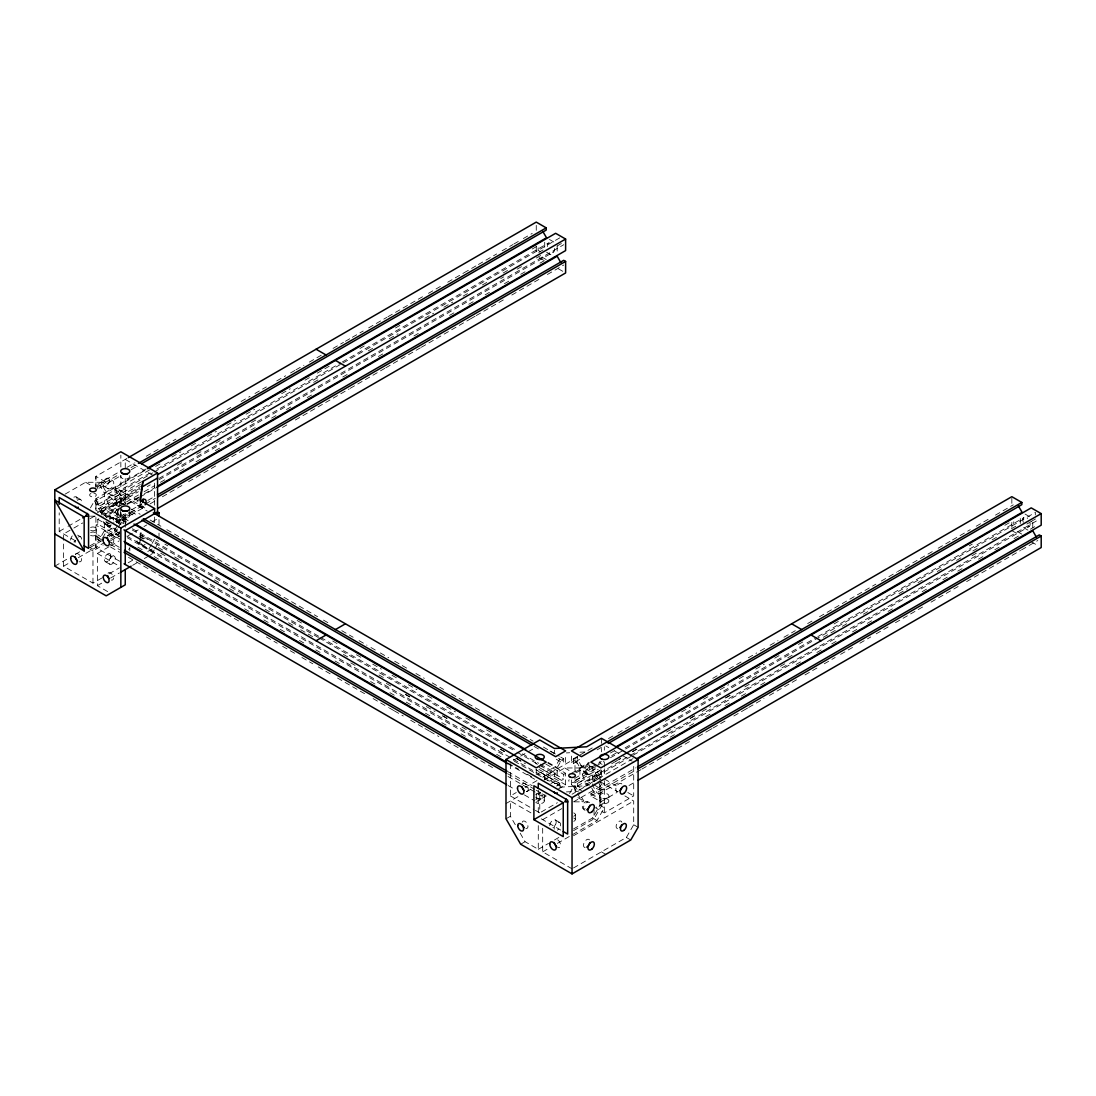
<?xml version="1.0" encoding="UTF-8"?>
<svg xmlns="http://www.w3.org/2000/svg" width="1096" height="1096" viewBox="0 0 1096 1096"><rect width="100%" height="100%" fill="white"/><g stroke="black" fill="none" stroke-linecap="round" stroke-linejoin="round"><path stroke-width="0.75" stroke-dasharray="5 3.75" d="M75.35 540.753L59.198 531.423L59.198 512.791M101.777 578.044L92.968 583.127L63.609 566.18L63.609 533.971L72.418 528.889M92.968 583.127L92.968 550.918L103.243 544.986M119.628 561.221L95.9 547.534L95.9 516.928M90.434 507.859L94.434 500.927L95.9 500.077L95.9 510.243L105.887 516.01L119.231 508.297M96.284 533.971L96.284 528.889M118.409 523.806L120.848 519.559L120.848 512.791M120.848 504.311L120.848 475.5M120.848 467.019L120.848 455.155M125.259 523.806L125.259 513.627M125.259 503.461L116.45 488.213L114.984 489.049L114.984 499.228L123.793 504.311L125.259 503.461L125.259 474.65M125.259 467.869L125.259 459.388L153.152 475.5M129.821 550.918L129.821 547.534M139.932 539.054L139.932 544.137L154.618 552.617L150.207 555.151M154.618 505.16L154.618 483.117M515.284 824.74L510.394 816.273L510.394 801.012L530.944 812.876M520.189 833.22L525.08 841.687L538.287 849.318L538.287 823.891M572.044 868.813L542.684 851.866L542.684 828.138M599.772 801.012L599.772 795.929M601.403 743.389L601.403 738.293M608.91 801.012A4.562 2.63 0 0 0 602.06 798.724A4.562 2.63 0 0 0 602.06 803.3A4.562 2.63 0 0 0 608.91 801.012L608.91 795.929A4.562 2.63 0 0 0 602.06 793.641A4.562 2.63 0 0 0 602.06 798.217A4.562 2.63 0 0 0 608.91 795.929M139.932 505.16L140.425 502.05M140.206 537.383L140.987 532.341M140.466 540.78L141.781 532.396M110.271 524.052L104.339 520.627L104.339 530.793L100.01 538.383L97.804 539.643L97.804 534.903L95.9 535.999L95.9 547.534M118.984 509.626L116.82 513.421L116.82 523.587M545.918 764.118L563.7 774.393L563.7 779.146L561.508 780.407L557.179 777.831L557.179 767.652L561.508 760.076L563.7 758.802L563.7 763.542L565.618 762.446L565.618 754.212M107.641 535.67L113.518 532.272L117.587 525.217M109.107 536.519L114.984 533.122L117.382 528.957M118.19 527.573L123.793 517.874M119.546 531.998L117.916 534.821L113.518 532.272M151.358 544.712L147.275 551.768L154.618 547.534M152.166 543.301L154.618 539.054M154.125 550.069L151.673 554.316L148.741 552.617M154.947 548.658L159.016 541.602L156.084 539.903M569.509 793.545L573.509 786.599L574.989 785.764L579.784 794.079M573.509 828.973L592.594 817.958L599.937 805.245L599.937 784.914M573.509 830.672L594.059 818.808L602.869 803.56M557.371 843.386L597.005 820.507L604.334 807.793L599.937 805.245M573.509 867.963L626.364 837.454L633.694 824.74L633.694 801.012L624.884 795.929M106.175 517.449L114.984 512.366L119.382 504.818L119.382 502.269L115.272 504.653L115.272 502.448L121.19 505.859M102.503 538.136L106.175 531.848L113.518 527.614M559.741 759.062L555.343 766.597L546.534 771.68L542.123 769.228L542.123 766.679M149.7 469.855L97.804 499.817L97.804 504.571L100.01 505.831L104.339 503.256L104.339 493.077L100.01 485.501L97.804 484.227L97.804 488.967M594.155 767.159L573.4 779.146L575.592 780.407L579.921 777.831L579.921 767.652L575.592 760.076L573.4 758.802L573.4 763.542L571.482 762.446L571.482 754.212M633.036 758.61L581.469 788.38L577.359 786.01L577.359 783.462L601.293 769.721L592.402 774.858L592.402 785.037L596.731 792.614L598.937 793.888L598.937 789.147L600.841 790.243L600.841 801.765L590.867 796.011L590.867 793.805L635.995 767.734M65.075 494.145L85.625 482.281L103.243 482.281M126.931 458.429L95.9 476.349L95.9 486.514L104.709 481.432M97.804 484.227L119.56 471.664M126.972 467.389L134.877 462.827M146.248 456.251L159.591 448.552M165.523 445.127L175.908 439.14M183.799 434.578L195.184 428.002M201.116 424.577L214.46 416.877M219.392 414.028L230.763 407.465M241.147 401.465L250.039 396.341M254.971 393.491L266.355 386.915M276.726 380.929L285.631 375.791M290.563 372.941L295.002 370.38M296.002 369.804L303.907 365.242M309.346 362.091L321.21 355.241M333.074 348.391L343.445 342.404M345.418 341.267L351.35 337.842M352.35 337.267L363.214 330.992M368.653 327.855L386.929 317.306M387.929 316.73L422.522 296.756M428.454 293.331L441.798 285.631M447.716 282.206L463.553 273.068M464.033 272.794L477.377 265.081M478.377 264.506L496.652 253.957M502.091 250.806L512.955 244.545M513.956 243.97L519.888 240.545M523.34 238.544L532.231 233.407M97.38 487.008L119.628 474.171M130.999 467.608L137.411 463.896M99.298 488.117L121.533 475.28M131.082 469.759L138.507 465.471M104.339 493.077L146.206 468.91M140.384 484.555L95.9 510.243L95.9 498.721L146.316 469.609M155.632 466.43L161.564 463.005M171.949 457.018L180.84 451.881M191.211 445.894L197.143 442.469M207.528 436.468L216.419 431.331M226.804 425.344L235.695 420.206M246.079 414.22L254.642 409.274M281.658 393.67L290.235 388.724M305.058 380.161L311.319 376.558M317.251 373.133L330.266 365.612M359.913 348.487L365.845 345.062M395.505 327.951L401.437 324.526M532.231 249.011L536.684 246.436M107.983 497.269L150.988 472.445M156.906 469.02L340.76 362.872M342.253 362.023L548.343 243.038M97.804 504.571L152.673 472.897M154.152 472.034L341.788 363.708M343.267 362.845L559.741 237.873M100.01 505.831L141.672 481.692M313.661 382.394L319.594 378.969M368.256 350.884L374.448 347.309M389.286 338.746L398.026 333.773M424.864 318.196L433.619 313.237M443.88 307.223L452.771 302.085M463.156 296.098L469.198 292.687M482.418 284.96L488.35 281.535M503.187 272.986L507.626 270.411M538.766 252.436L543.219 249.874M59.198 531.423L66.541 527.19M68.007 526.34L81.227 518.723M138.507 494.967L105.887 513.805L101.777 511.435L101.777 508.887L140.425 486.569M177.388 465.238L181.84 462.663M196.622 454.21L202.815 450.634M215.898 443.085L221.871 439.551M251.477 422.535L257.45 419.001M500.721 278.562L503.804 276.863M517.148 269.164L523.066 265.739M536.3 258.012L542.342 254.601M557.056 246.025L561.508 243.463M97.366 512.791L139.932 488.213M101.777 511.435L140.315 489.172M158.934 478.431L563.7 244.737M73.884 528.039L82.693 522.956M90.023 518.723L94.434 516.175M100.298 512.791L125.259 498.379L147.275 511.092M101.777 514.983L101.777 512.449L105.887 510.078L126.643 522.052M113.176 506.256L138.384 491.707M147.275 486.569L150.234 484.857M159.139 479.719L553.535 252.025M144.11 491.734L154.81 485.555M160.413 482.322L166.345 478.897M179.689 471.184L185.621 467.759M196.006 461.772L201.938 458.347M215.282 450.648L221.2 447.223M236.037 438.66L240.476 436.085M250.861 430.098L256.793 426.673M271.616 418.11L276.069 415.548M286.44 409.548L292.372 406.137M307.209 397.574L311.648 394.998M342.788 377.024L347.24 374.462M378.367 356.488L382.819 353.912M413.959 335.938L418.398 333.362M449.538 315.388L453.991 312.826M468.814 304.263L474.746 300.838M485.131 294.851L489.57 292.276M504.393 283.713L510.325 280.302M520.71 274.301L525.162 271.74M539.986 263.177L545.918 259.752M119.724 536.711L97.804 524.052L97.804 519.312L100.01 518.038M126.643 504.023L138.603 497.118M144.425 493.748L154.906 487.693M101.777 508.887L106.175 506.434L114.984 511.517L119.779 508.736M127.191 504.461L139.055 497.611M140.192 496.968L155.372 488.2M97.804 524.052L95.9 525.162L119.724 538.917M120.985 524.724L115.272 521.422L115.272 519.23L124.177 514.093M131.589 509.804L141.959 503.818M147.892 500.393L155.303 496.118M115.272 521.422L155.303 498.31M116.45 522.107L125.259 517.024M115.272 519.23L119.382 521.6L144.59 507.051M150.042 503.9L154.974 501.05M162.386 496.776L183.142 484.788M188.594 481.651L218.721 464.238M224.173 461.101L254.313 443.702M259.752 440.551L289.892 423.152M295.345 420.015L349.199 388.916M350.199 388.34L384.792 368.366M385.778 367.79L420.371 347.829M421.371 347.254L470.294 319.005M470.787 318.717L475.226 316.155M476.226 315.579L505.886 298.454M511.818 295.03L541.465 277.918M547.397 274.493L563.7 265.068M125.259 519.052L123.355 520.162L123.355 523.326M54.8 566.18L68.007 558.549M75.35 554.316L79.748 551.768M90.023 545.835L101.777 539.054M90.023 547.534L101.777 540.753M119.382 531.765L115.272 534.136L115.272 536.341M63.609 566.18L69.473 562.782M78.282 557.7L104.449 542.589M110.573 539.054L119.56 533.875M110.573 540.753L119.382 535.67M107.641 591.593L97.366 585.661L97.366 553.466L109.038 546.726M110.491 545.89L119.245 540.835M127.999 535.78L138.206 529.889M143.946 526.573L146.686 524.984M152.166 521.819L157.646 518.655M109.107 573.797L119.382 567.865M128.191 562.782L132.602 560.248M97.366 585.661L103.243 582.277M110.573 578.044L119.382 572.961M132.602 565.331L137 562.782M144.343 558.549L148.741 556.001M513.339 760.336L519.203 756.939M520.669 756.103L535.355 747.623M573.4 758.802L579.318 755.377M580.318 754.802L593.662 747.102M608.499 738.54L614.418 735.115M617.87 733.114L629.255 726.552M636.666 722.278L650.01 714.565M655.942 711.14L669.286 703.44M669.766 703.166L674.218 700.591M675.218 700.015L685.589 694.028M693.494 689.466L704.865 682.89M712.77 678.342L721.182 673.478M729.073 668.916L742.417 661.217M748.349 657.792L756.761 652.928M760.213 650.942L766.145 647.517M770.104 645.229L778.009 640.667M783.941 637.242L795.312 630.68M807.656 623.556L813.588 620.13M819.52 616.706L875.855 584.168M881.307 581.031L896.624 572.194M897.61 571.619L934.683 550.219M938.135 548.219L951.479 540.52M952.479 539.944L970.275 529.669M976.193 526.244L989.537 518.545M995.469 515.12L1013.266 504.845M510.394 763.72L510.394 795.929L516.271 792.531M525.08 787.449L539.753 778.982M542.684 777.283L579.387 756.103M571.482 762.446L578.565 758.364M544.164 779.831L564.714 767.967L582.319 767.967M574.989 770.502L574.989 762.035L580.853 758.638M573.4 763.542L580.812 759.268M597.115 749.856L603.047 746.431M505.996 803.56L519.203 795.929M526.546 791.696L530.944 789.147M563.7 774.393L565.618 773.297L565.618 784.818L557.056 789.764M550.932 783.544L555.343 781.01L559.741 783.462L559.741 786.01L126.794 536.054M579.921 767.652L589.169 762.323M571.482 773.297L589.278 763.022M574.989 772.201L583.784 767.118L574.989 762.035M538.163 793.888L540.369 792.614M576.359 772.68L591.182 764.118M610.458 752.993L614.911 750.431M646.051 732.457L650.49 729.881M665.327 721.319L671.245 717.894M681.63 711.907L690.521 706.769M703.55 699.248L709.482 695.823M720.182 689.644L728.758 684.699M739.129 678.712L745.061 675.287M755.76 669.108L764.337 664.162M774.708 658.162L780.64 654.737M798.436 644.462L804.368 641.037M834.015 623.925L839.947 620.5M969.275 545.835L972.234 544.123M1004.854 525.299L1010.786 521.874M583.565 771.844L596.909 764.145M598.402 763.296L601.361 761.583M611.746 755.582L619.158 751.308M625.09 747.883L816.356 637.461M817.835 636.598L1023.924 517.613M508.023 776.489L542.123 796.176L546.233 793.805M595.635 766.296L603.869 761.542M610.458 757.747L1035.323 512.449L1035.323 514.983M505.996 818.808L510.394 816.273M575.592 780.407L597.978 767.406M752.185 678.383L758.117 674.958M787.764 657.833L793.696 654.408M823.343 637.283L836.426 629.734M842.358 626.309L848.551 622.734M863.388 614.171L872.019 609.198M898.967 593.635L907.598 588.648M917.982 582.661L922.695 579.935M937.258 571.523L943.19 568.098M956.534 560.399L962.452 556.974M972.837 550.987L978.769 547.562M992.113 539.849L998.045 536.424M1011.389 528.724L1015.951 526.176L1013.745 524.902L1013.745 521.737M571.482 779.886L571.482 784.818L598.169 769.406M616.007 761.145L620.459 758.583M636.762 749.157L630.83 752.582L639.585 747.623M690.138 718.346L696.07 714.921L690 718.51M725.73 697.796L731.662 694.385M1031.158 521.463L1035.61 518.901M611.678 763.734L620.569 758.596M666.532 732.06L675.163 727.073M702.125 711.51L710.756 706.536M725.579 697.974L731.772 694.398M744.855 686.85L750.787 683.425M780.434 666.3L786.366 662.875M971.974 555.727L976.413 553.151M1026.829 524.052L1032.761 520.627L1032.761 527.409M599.539 780.832L604.334 789.147L602.869 789.997L594.059 784.914L594.059 774.735L595.539 773.899L601.403 777.283L572.044 794.23M577.359 786.01L1037.802 520.162M588.758 780.845L631.762 756.021M633.241 755.158L1029.117 526.601M670.108 737.211L676.04 733.786M689.384 726.073L695.302 722.648M705.687 716.661L711.619 713.236M724.963 705.536L730.895 702.111M741.266 696.111L747.198 692.686M760.542 684.986L766.474 681.561M796.134 664.436L802.067 661.025M816.89 652.463L821.342 649.887M831.713 643.9L837.645 640.475M852.469 631.913L856.921 629.351M867.306 623.35L873.238 619.925M888.061 611.376L892.5 608.801M922.161 591.676L928.093 588.251M942.916 579.702L947.369 577.126M957.74 571.139L963.672 567.714M978.495 559.152L982.948 556.59M994.812 549.74L999.264 547.164M1014.088 538.602L1020.02 535.191M1030.391 529.19L1034.843 526.628M541.219 812.026L557.371 802.71M542.684 819.657L561.769 808.643M573.509 801.861L604.334 784.065M590.867 796.011L635.338 770.324M574.318 801.861L582.319 801.861L583.784 801.012L580.592 795.463M590.867 793.805L594.977 796.176L635.995 772.488M636.488 772.201L640.941 769.639M641.927 769.063L671.588 751.938M672.067 751.664L676.52 749.089M677.52 748.513L690.864 740.814M698.275 736.539L707.167 731.402M707.66 731.114L712.099 728.552M713.099 727.977L726.443 720.264M733.854 715.989L742.759 710.852M743.239 710.578L747.691 708.002M748.691 707.427L763.994 698.59M769.447 695.439L799.587 678.04M805.026 674.903L818.863 666.916M824.302 663.779L835.166 657.504M840.618 654.353L854.442 646.366M859.88 643.229L870.745 636.954M876.197 633.817L890.021 625.83M895.473 622.679L925.613 605.28M931.052 602.142L961.192 584.743M966.645 581.592L1020.499 550.493M1021.499 549.918L1037.802 540.506M520.669 844.235L525.08 841.687M600.841 801.765L617.158 792.353M629.008 785.503L634.94 782.078M604.334 802.71L595.539 807.793L604.334 812.876L633.694 795.929L633.694 762.035M538.287 849.318L548.562 843.386M558.837 837.454L554.439 840.002A4.562 2.63 60 0 1 560.166 843.139A4.562 2.63 60 0 1 557.371 847.112M542.684 851.866L548.562 848.468M573.509 835.755L633.694 801.012M577.359 783.462L581.757 781.01L590.566 786.092L594.977 793.627L594.977 796.176M550.028 751.007L554.439 753.555L557.837 753.377M566.331 752.925L569.728 752.747M579.935 752.212L586.73 751.856M559.563 787.188L583.497 785.928L599.937 776.434L599.937 779.831M566.399 791.915L578.373 791.285M90.434 516.175L95.229 516.175M549.466 239.476L555.343 242.874M1025.048 514.051L1029.459 516.6M546.534 252.19L555.343 257.272M1023.582 527.614L1027.993 530.163M540.369 251.601L538.163 250.326L538.163 247.162M546.233 259.56L542.123 257.19L542.123 254.656M1017.718 531.765L1021.828 534.136M539.109 257.656L543.383 260.122M558.481 268.835L562.769 271.301M1011.841 530.587L1018.979 534.697M1031.213 541.767L1038.35 545.89M605.814 745.924L608.746 747.623M614.609 751.007L620.487 754.404M621.953 755.254L632.228 761.186M108.463 478.322A4.562 2.63 -60 0 1 107.011 485.391A4.562 2.63 -60 0 1 103.051 483.117A4.562 2.63 -60 0 1 108.463 478.322L112.861 480.87A4.562 2.63 -60 0 1 111.408 487.939A4.562 2.63 -60 0 1 107.463 485.651A4.562 2.63 -60 0 1 112.861 480.87M138.466 500.927L115.272 487.528L115.272 489.734L119.382 492.104L119.382 494.652L114.984 497.105L106.175 492.022L101.777 484.473L101.777 481.939L105.887 484.309L105.887 482.103L95.9 476.349L95.9 487.871M125.259 496.68L147.426 509.476M589.004 764.857A4.562 2.63 -60 0 1 587.566 771.927A4.562 2.63 -60 0 1 583.606 769.639A4.562 2.63 -60 0 1 589.004 764.857L591.95 766.542A4.562 2.63 -60 0 1 590.497 773.625A4.562 2.63 -60 0 1 586.538 771.337A4.562 2.63 -60 0 1 591.95 766.542M103.887 486.227L108.299 488.775M596.731 772.283L598.937 773.543L598.937 778.297L600.841 779.393M604.334 778.982L619.021 787.449M627.83 792.531L633.694 795.929M85.625 482.281L92.968 486.514M119.382 502.269L122.355 503.982M131.246 509.119L140.137 514.257M150.042 519.97L160.907 526.244M166.825 529.669L184.621 539.944M185.621 540.52L198.965 548.219M202.418 550.219L239.476 571.619M240.476 572.194L255.793 581.031M261.232 584.168L317.58 616.706M323.512 620.13L329.444 623.556M341.788 630.68L353.159 637.242M359.091 640.667L366.996 645.229M370.955 647.517L376.887 650.942M380.339 652.942L388.751 657.792M394.683 661.217L408.027 668.916M415.918 673.478L424.33 678.342M432.235 682.89L443.606 689.466M451.511 694.028L464.362 701.454M467.814 703.44L481.158 711.14M487.09 714.565L500.434 722.278M507.845 726.552L519.23 733.128M522.669 735.115L533.053 741.102M543.438 747.102L559.261 756.24M560.741 757.089L563.7 758.802M599.937 781.517L617.555 791.696M584.442 772.762L587.374 774.461M131.191 511.627L137.452 515.257M558.535 758.364L565.618 762.446M115.272 504.653L119.724 507.215M128.616 512.353L136.027 516.627M534.053 746.431L539.986 749.856M556.289 759.268L563.7 763.542M564.714 767.967L570.578 771.351M95.9 498.721L97.804 499.817M114.984 512.366L129.808 520.915M547.932 762.323L557.179 767.652M128.218 520.764L105.887 507.873L105.887 510.078M547.822 763.022L565.618 773.297M164.866 544.123L167.825 545.835M297.153 620.5L303.071 623.925M332.732 641.05L338.664 644.462M356.46 654.737L362.379 658.162M372.763 664.162L381.34 669.108M392.039 675.287L397.971 678.712M408.342 684.699L416.918 689.644M427.618 695.823L433.55 699.248M446.579 706.769L455.47 711.907M465.855 717.894L471.773 721.319M486.61 729.881L491.049 732.457M120.848 519.559L125.259 522.107M113.176 517.613L123.547 523.6M132.452 528.738L319.265 636.598M320.744 637.461L516.463 750.445M522.395 753.87L538.698 763.296M540.191 764.145L553.535 771.844M76.172 496.968L80.57 499.502M109.929 516.463L112.861 518.148M101.777 512.449L122.533 524.436M132.246 530.039L318.237 637.42M319.059 637.899L515.435 751.281M516.928 752.13L538.506 764.583M539.986 765.446L563.7 779.146M571.482 784.818L581.469 790.586M139.055 536.424L144.987 539.849M158.331 547.562L164.263 550.987M174.648 556.974L180.566 560.399M193.91 568.098L199.842 571.523M214.405 579.935L219.118 582.661M229.502 588.648L238.133 593.635M265.081 609.198L273.712 614.171M288.549 622.734L294.742 626.309M300.674 629.734L313.744 637.283M343.404 654.408L349.336 657.833M378.983 674.958L384.915 678.383M539.122 767.406L561.508 780.407M538.931 769.406L565.618 784.818M633.694 824.74L638.105 827.288M405.438 694.385L411.48 697.864M447.058 718.401L441.03 714.921L447.1 718.51M500.338 749.171L506.27 752.582L497.516 747.623M516.641 758.583L521.189 761.213M559.741 783.462L535.917 769.707L555.343 781.01M160.687 553.151L165.126 555.727M350.734 662.875L356.666 666.3M386.313 683.425L392.245 686.85M405.328 694.398L411.521 697.974M426.344 706.536L434.975 711.51M461.937 727.073L470.568 732.06M516.531 758.596L525.422 763.734M556.713 783.503L559.659 785.188M97.804 519.312L118.56 531.3M104.093 523.162L108.504 525.696M137.863 542.657L142.261 545.192M105.353 524.368L108.299 526.066M577.921 797.628L583.784 801.012M107.983 526.601L119.848 533.451M127.259 537.725L505.338 756.021M514.243 761.145L548.343 780.845A5.192 3 -60 0 1 549.685 773.091A5.192 3 -60 0 1 554.59 774.598A5.192 3 -60 0 1 549.096 781.078M137.836 547.164L142.288 549.74M154.152 556.59L158.591 559.152M173.428 567.714L179.36 571.139M189.731 577.126L194.184 579.702M209.007 588.251L214.939 591.676M244.6 608.801L249.039 611.376M263.862 619.925L269.794 623.35M280.179 629.351L284.631 631.913M299.455 640.475L305.387 643.9M315.758 649.887L320.21 652.463M335.034 661.025L340.966 664.436M370.626 681.561L376.558 684.986M389.902 692.686L395.834 696.111M406.205 702.111L412.137 705.536M425.481 713.236L431.413 716.661M441.784 722.648L447.716 726.073M461.06 733.786L466.992 737.211M496.652 754.322L502.585 757.747M508.092 763.131L518.559 769.187M527.354 774.255L534.875 778.598M104.339 530.793L119.519 539.561M507.626 763.624L537.629 780.955M592.594 817.958L597.005 820.507M626.364 837.454L630.762 840.002M97.804 534.903L100.777 536.615M107.367 540.424L119.231 547.274M507.695 771.543L532.231 785.722M95.9 535.999L101.832 539.424M110.326 544.342L119.628 549.699M507.695 773.749L534.78 789.38M536.191 790.216L546.233 796.011L536.259 801.765L536.259 790.243M97.804 539.643L100.777 541.356M110.669 547.068L119.56 552.206M128.465 557.343L170.455 581.592M175.908 584.743L206.048 602.142M211.487 605.28L241.627 622.679M247.08 625.83L260.903 633.817M266.355 636.954L277.22 643.229M282.658 646.366L296.482 654.353M301.934 657.504L312.798 663.779M318.237 666.916L332.074 674.903M337.513 678.04L367.653 695.439M373.106 698.59L388.409 707.427M389.409 708.002L393.861 710.578M394.341 710.852L403.246 715.989M410.658 720.264L424.001 727.977M425.001 728.552L429.44 731.114M429.933 731.402L438.825 736.539M446.236 740.814L459.58 748.513M460.58 749.089L465.033 751.664M465.512 751.938L495.173 769.063M77.638 535.108L80.57 536.793M109.929 553.74A4.562 2.63 -60 0 1 108.477 560.823A4.562 2.63 -60 0 1 104.517 558.535A4.562 2.63 -60 0 1 109.929 553.74L114.327 556.289A4.562 2.63 -60 0 1 112.888 563.358A4.562 2.63 -60 0 1 108.929 561.084A4.562 2.63 -60 0 1 114.327 556.289M508.092 785.503L515.504 789.778M524.395 794.915L534.78 800.916M88.557 546.685L92.968 549.233M90.023 549.219L92.968 550.918M97.366 553.466L119.382 566.18M555.247 819.945L559.659 822.48M105.353 561.659L109.764 564.193M510.394 795.929L533.889 809.492M535.355 810.328L539.753 812.876L539.753 792.531M601.403 851.866L605.814 854.401M541.219 818.808L561.769 830.672M114.984 511.517L119.382 519.052L119.382 521.6M595.539 773.899L598.731 779.434M594.059 774.735L597.265 780.284M598.074 781.681L602.869 789.997M573.509 786.599L576.715 792.148M577.524 793.545L582.319 801.861M114.984 489.049L123.793 504.311M95.9 500.077L104.709 515.326M94.434 500.927L103.243 516.175M1020.28 518.504L1020.28 523.587M1011.841 498.324L1011.841 504.914M1011.841 522.354L1011.841 528.93M604.334 746.773L604.334 750.171M604.334 762.035L604.334 767.118M604.334 768.803L604.334 775.584M604.334 780.667L604.334 812.876M601.403 748.472L601.403 751.856M601.403 770.502L601.403 777.283M600.841 769.515L600.841 777.749M594.977 766.679L594.977 769.228L590.566 771.68L581.757 766.597L577.359 759.062L577.359 756.514M594.059 810.328L594.059 818.808M575.373 814.575L575.373 819.657M574.989 785.764L574.989 792.531M557.179 246.052L557.179 252.82M554.439 750.171L554.439 753.555M544.698 242.23L544.698 247.312M544.698 779.941L544.698 774.858L540.369 772.283L538.163 773.543L538.163 778.297M544.328 795.929L544.328 801.012M542.123 793.641L542.123 796.176M538.287 789.997L538.287 815.424M536.259 225.392L536.259 230.338M536.259 246.121L536.259 252.71M536.259 769.515L536.259 774.461M159.016 519.559L159.016 526.34M159.016 533.122L159.016 536.519M154.618 517.024L154.618 522.107M129.821 510.243L129.821 515.326M125.259 493.296L125.259 504.914L123.355 503.722L123.355 498.968L121.149 497.694L116.82 500.283L116.82 510.448L121.149 518.038L123.355 519.312L123.355 514.558L125.259 515.668L125.259 527.19M120.697 510.243L120.697 515.326M114.984 528.039L114.984 533.122M105.887 513.805L105.887 516.01M537.478 764.309A4.562 2.63 0 0 1 535.191 762.035M602.06 764.309A4.562 2.63 0 0 1 599.937 761.35M585.113 847.551A4.562 2.63 -60 0 1 584.442 842.071A4.562 2.63 -60 0 1 589.525 839.906M617.555 828.521A4.151 2.397 -60 0 1 617.24 823.082A4.151 2.397 -60 0 1 621.857 822.233M521.956 784.681A4.562 2.63 60 0 1 527.354 786.133A4.562 2.63 60 0 1 525.916 791.531M618.185 791.531A4.562 2.63 -60 0 1 616.459 786.668A4.562 2.63 -60 0 1 621.816 783.969M535.807 799.696A4.562 2.63 0 0 1 542.684 798.998A4.562 2.63 0 0 1 542.684 803.026A4.562 2.63 0 0 1 535.807 802.327M543.712 794.614A4.562 2.63 0 0 1 542.041 798.217A4.562 2.63 0 0 1 535.807 797.244M535.807 794.614A4.562 2.63 0 0 1 542.041 793.641M549.74 825.754A4.562 2.63 -60 0 1 552.959 820.164A4.562 2.63 -60 0 1 556.193 822.027A4.562 2.63 -60 0 1 552.959 827.617M554.247 829.206A4.562 2.63 -60 0 1 556.809 823.082A4.562 2.63 -60 0 1 560.59 824.26A4.562 2.63 -60 0 1 557.371 830.165M556.535 786.024A4.562 2.63 -60 0 1 560.604 787.284M522.244 822.233A4.151 2.397 60 0 1 527.149 823.548A4.151 2.397 60 0 1 525.833 828.453M554.439 783.722A4.562 2.63 -60 0 1 557.549 786.613M573.715 818A3.315 1.918 0 0 1 573.715 821.315M585.113 810.259A4.562 2.63 -60 0 1 584.442 804.779A4.562 2.63 -60 0 1 589.525 802.615M585.264 808.643A4.151 2.397 -60 0 1 582.332 806.642A4.151 2.397 -60 0 1 585.771 801.614A4.151 2.397 -60 0 1 588.1 804.491M573.715 812.917A3.315 1.918 0 0 1 573.715 816.232M574.921 779.708A3.315 1.918 0 0 1 572.044 782.585A3.315 1.918 0 0 1 569.167 779.708M129.218 512.312A4.562 2.63 0 0 1 125.259 516.271A4.562 2.63 0 0 1 121.3 512.312M129.671 475.664A4.562 2.63 0 0 1 125.259 478.979A4.562 2.63 0 0 1 120.848 475.664M75.487 554.22A4.562 2.63 60 0 1 80.844 556.905A4.562 2.63 60 0 1 79.118 561.782M78.282 537.026A4.562 2.63 -60 0 1 81.077 540.999M75.062 542.616A4.562 2.63 -60 0 1 75.487 540.506A4.562 2.63 -60 0 1 73.884 541.945M109.819 519.271A4.151 2.397 -60 0 1 113.518 520.408M111.34 524.943A4.151 2.397 -60 0 1 107.737 522.861M70.651 540.068A4.562 2.63 -60 0 1 72.268 535.917M107.778 535.574A4.562 2.63 60 0 1 113.381 538.807A4.562 2.63 60 0 1 110.573 542.78M129.671 548.219A4.562 2.63 0 0 1 128.492 549.397M141.548 504.064A4.562 2.63 -60 0 1 137.137 505.242A4.562 2.63 -60 0 1 138.315 499.475M106.805 517.298A4.562 2.63 -60 0 1 110.764 519.572M108.477 523.532A4.562 2.63 -60 0 1 105.079 524.162A4.562 2.63 -60 0 1 104.846 520.162M108.038 573.181A4.151 2.397 60 0 1 112.902 575.619A4.151 2.397 60 0 1 111.34 580.058M143.713 506.585A4.562 2.63 -60 0 1 140.315 507.215A4.562 2.63 -60 0 1 140.069 503.215M109.737 518.983A4.562 2.63 -60 0 1 113.696 521.271M110.573 525.833A4.562 2.63 -60 0 1 107.463 522.943M128.492 513.462A4.562 2.63 0 0 1 128.492 517.189A4.562 2.63 0 0 1 122.026 517.189A4.562 2.63 0 0 1 122.026 513.462M90.612 532.615A3.315 1.918 0 0 1 95.311 532.615A3.315 1.918 0 0 1 95.311 535.327A3.315 1.918 0 0 1 90.612 535.327M77.446 500.338A4.562 2.63 -60 0 1 81.405 502.626M73.884 497.187A4.562 2.63 -60 0 1 77.008 500.091M105.422 516.723A4.151 2.397 -60 0 1 109.107 517.874M106.928 522.408A4.151 2.397 -60 0 1 103.339 520.326M139.932 535.67A4.151 2.397 -60 0 1 142.768 538.3M139.932 542.452A4.151 2.397 -60 0 1 137 540.753M143.576 538.766A4.151 2.397 -60 0 1 147.275 539.903M145.097 544.438A4.151 2.397 -60 0 1 141.507 542.356M90.612 527.532A3.315 1.918 0 0 1 95.311 527.532A3.315 1.918 0 0 1 95.311 530.245A3.315 1.918 0 0 1 90.612 530.245M93.818 493.132A3.315 1.918 0 0 1 95.681 496.091A3.315 1.918 0 0 1 90.242 496.091A3.315 1.918 0 0 1 92.105 493.132M109.627 518.559A5.192 3 -60 0 1 113.491 517.846A5.192 3 -60 0 1 113.751 522.395M110.573 526.34A5.192 3 -60 0 1 107.038 523.052M1030.062 523.052A5.192 3 60 0 1 1026.527 526.34M1023.349 522.395A5.192 3 60 0 1 1023.609 517.846A5.192 3 60 0 1 1027.473 518.559M554.48 248.477A5.192 3 60 0 1 549.986 251.08M547.397 246.586A5.192 3 60 0 1 551.891 243.983M582.497 774.228A5.192 3 60 0 0 588.004 781.078A5.192 3 60 0 0 588.004 773.735A5.192 3 60 0 0 582.497 774.228M106.915 499.653A5.192 3 60 0 0 112.409 506.503A5.192 3 60 0 0 112.409 499.16A5.192 3 60 0 0 106.915 499.653"/><path stroke-width="1.5" d="M159.016 516.175L159.016 512.791L157.55 511.942L157.55 472.951L120.848 451.771L54.8 489.898L54.8 566.18L106.175 595.84L125.259 584.826L125.259 569.564M59.198 504.311L59.198 497.529L88.557 514.476L88.557 548.384L84.159 545.835M84.159 550.918L84.159 517.024L54.8 500.077L84.159 550.918L54.8 533.971M125.259 564.481L125.259 530.587L157.55 511.942M140.425 502.05L142.877 481.432L157.55 472.951M154.618 513.627L154.618 508.544L139.932 500.077L142.877 481.432M505.996 759.487L505.996 818.808L520.669 844.235L572.044 873.896L630.762 840.002L638.105 827.288L638.105 759.487L601.403 738.293L586.73 746.773L554.439 748.472L539.753 739.992L505.996 759.487L572.044 797.628L638.105 759.487M82.693 517.874L85.625 516.175L87.228 513.408M566.317 799.08L564.714 801.861L567.906 801.861M128.41 457.58L536.259 222.104L546.233 227.872L546.233 230.078L141.466 463.759M138.397 463.334L546.233 227.872M147.686 468.047L546.534 237.777L542.863 231.503M147.782 468.759L555.631 233.297L565.618 239.051L565.618 250.587L157.879 485.98M157.769 474.527L565.618 239.051M142.877 486.514L157.55 478.034M156.851 487.336L557.179 256.217L560.782 262.533M157.454 494.871L563.7 260.327L565.618 261.423L565.618 272.959L157.879 508.352M157.879 496.831L565.618 261.423M54.8 489.898L120.848 528.039L154.618 508.544M156.276 514.366L159.016 512.791M120.848 572.112L131.123 566.18M316.073 640.749L326.06 634.981M335.458 629.57L345.432 623.802M1021.828 502.448L581.469 756.678L571.482 750.924L1011.841 496.68L1021.828 502.448L1021.828 504.653L608.157 743.472M615.856 746.91L1022.116 512.366L1018.444 506.078M1041.2 513.627L600.841 767.871L590.867 762.104L1031.213 507.873L1041.2 513.627L1041.2 525.162L636.434 758.857M636.886 759.35L1032.761 530.793L1036.364 537.109M533.889 819.657L563.234 802.71L533.889 785.764L533.889 819.657L563.234 836.604L563.234 802.71M637.488 766.885L1039.296 534.903L1041.2 535.999L1041.2 547.534L637.913 780.366M637.913 768.844L1041.2 535.999M85.625 516.175L88.831 516.175M316.073 349.227L326.06 354.981M335.458 360.406L345.432 366.174M791.668 623.802L801.642 629.57M811.04 634.981L821.027 640.749M153.33 512.887L565.618 750.924L555.631 756.678L143.357 518.655M141.959 520.052L531.916 745.184M135.74 524.34L525.683 749.472M133.959 524.08L546.233 762.104L536.259 767.871L123.971 529.848M124.067 541.424L506.599 762.282M125.095 542.78L507.626 763.624M124.492 550.315L507.023 771.159M124.067 552.274L506.599 773.118M124.067 563.796L506.599 784.654M563.234 831.522L567.646 834.07L567.646 800.162L538.287 783.215L538.287 788.298M572.044 797.628L572.044 873.896M120.848 528.039L120.848 587.36M539.753 759.391A4.562 2.63 0 0 1 542.986 760.158M556.535 846.509A4.562 2.63 60 0 1 554.247 842.55M589.84 842.55A4.562 2.63 -60 0 1 588.346 845.687M587.566 846.509A4.562 2.63 -60 0 1 586.73 847.112M621.555 824.973A4.151 2.397 -60 0 1 621.09 825.946M620.487 826.836A4.151 2.397 -60 0 1 619.774 827.576M524.244 790.572A4.562 2.63 60 0 1 521.956 786.613M621.816 787.709A4.562 2.63 -60 0 1 619.856 790.572M557.371 792.874A4.562 2.63 -60 0 1 554.247 791.915M524.313 827.576A4.151 2.397 60 0 1 522.532 824.973M589.84 805.259A4.562 2.63 -60 0 1 588.346 808.396M587.566 809.218A4.562 2.63 -60 0 1 586.73 809.821M122.971 474.061A4.562 2.63 0 0 1 127.547 474.061M122.971 511.353A4.562 2.63 0 0 1 127.547 511.353M77.446 560.823A4.562 2.63 60 0 1 75.172 556.864M109.737 542.178A4.562 2.63 60 0 1 107.353 537.191M143.055 498.995A4.562 2.63 -60 0 1 142.727 502.023M109.107 578.428A4.151 2.397 60 0 1 107.737 575.592M141.261 501.16A4.562 2.63 -60 0 1 145.439 499.708A4.562 2.63 -60 0 1 145.152 504.776M78.282 507.188A4.562 2.63 -60 0 1 75.172 506.229M537.478 759.227A4.562 2.63 0 0 0 544.328 756.939A4.562 2.63 0 0 0 537.478 754.665A4.562 2.63 0 0 0 537.478 759.227M602.06 759.227A4.562 2.63 0 0 0 608.91 756.939A4.562 2.63 0 0 0 602.06 754.665A4.562 2.63 0 0 0 602.06 759.227M549.74 844.057A4.562 2.63 60 0 0 554.576 850.085A4.562 2.63 60 0 0 554.576 843.632A4.562 2.63 60 0 0 549.74 844.057M591.963 849.044A4.562 2.63 -60 0 0 593.416 841.975A4.562 2.63 -60 0 0 588.018 846.77A4.562 2.63 -60 0 0 591.963 849.044M517.449 788.134A4.562 2.63 60 0 0 522.285 794.162A4.562 2.63 60 0 0 522.285 787.695A4.562 2.63 60 0 0 517.449 788.134M624.254 793.12A4.562 2.63 -60 0 0 625.706 786.038A4.562 2.63 -60 0 0 620.309 790.833A4.562 2.63 -60 0 0 624.254 793.12M591.963 811.752A4.562 2.63 -60 0 0 593.416 804.683A4.562 2.63 -60 0 0 588.018 809.478A4.562 2.63 -60 0 0 591.963 811.752M517.737 825.589A4.151 2.397 60 0 0 522.148 831.069A4.151 2.397 60 0 0 522.148 825.192A4.151 2.397 60 0 0 517.737 825.589M624.186 830.124A4.151 2.397 -60 0 0 625.501 823.685A4.151 2.397 -60 0 0 620.583 828.042A4.151 2.397 -60 0 0 624.186 830.124M570.386 777.242A3.315 1.918 0 0 0 575.373 775.584A3.315 1.918 0 0 0 570.386 773.927A3.315 1.918 0 0 0 570.386 777.242M122.026 510.407A4.562 2.63 0 0 0 129.671 509.229A4.562 2.63 0 0 0 124.081 505.996A4.562 2.63 0 0 0 122.026 510.407M122.026 473.13A4.562 2.63 0 0 0 129.671 471.938A4.562 2.63 0 0 0 124.081 468.718A4.562 2.63 0 0 0 122.026 473.13M70.651 558.385A4.562 2.63 60 0 0 75.501 564.399A4.562 2.63 60 0 0 75.501 557.946A4.562 2.63 60 0 0 70.651 558.385M102.942 539.739A4.562 2.63 60 0 0 107.792 545.753A4.562 2.63 60 0 0 107.792 539.301A4.562 2.63 60 0 0 102.942 539.739M103.243 577.195A4.151 2.397 60 0 0 107.641 582.675A4.151 2.397 60 0 0 107.641 576.797A4.151 2.397 60 0 0 103.243 577.195M90.612 491.255A3.315 1.918 0 0 0 96.174 490.405A3.315 1.918 0 0 0 92.105 488.049A3.315 1.918 0 0 0 90.612 491.255"/></g></svg>
